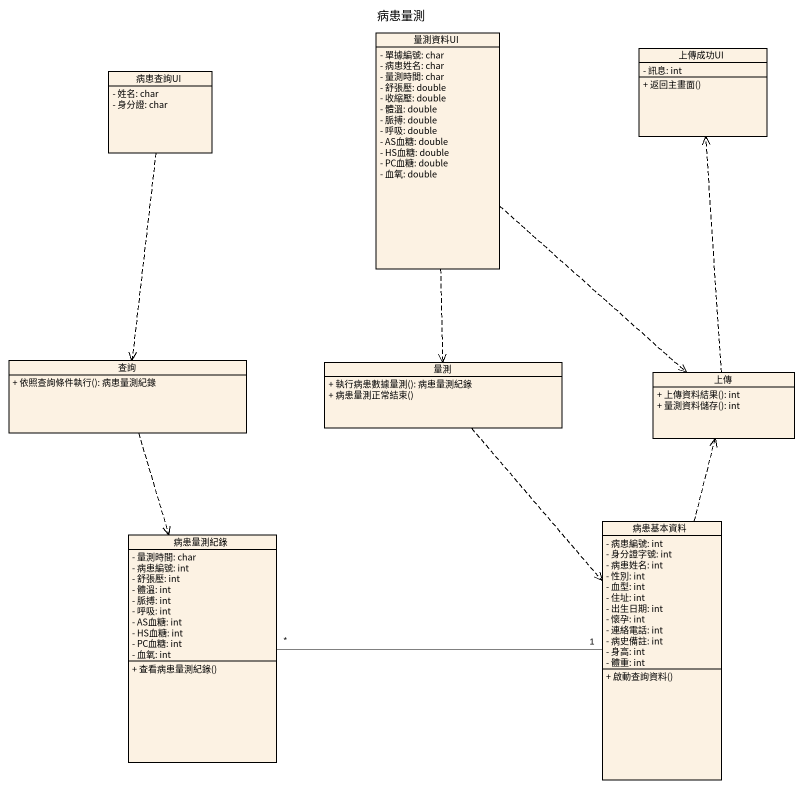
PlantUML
@startuml
title 病患量測
hide circle
hide empty members
skinparam classAttributeIconSize 0
class 量測資料UI {
  - 單據編號: char
  - 病患姓名: char
  - 量測時間: char
  - 舒張壓: double
  - 收縮壓: double
  - 體溫: double
  - 脈搏: double
  - 呼吸: double
  - AS血糖: double
  - HS血糖: double
  - PC血糖: double
  - 血氧: double
}
class 病患查詢UI {
  - 姓名: char
  - 身分證: char
}
class 上傳成功UI {
  - 訊息: int
  + 返回主畫面()
}
class 查詢 {
  + 依照查詢條件執行(): 病患量測紀錄
}
class 量測 {
  + 執行病患數據量測(): 病患量測紀錄
  + 病患量測正常結束()
}
class 上傳 {
  + 上傳資料結果(): int
  + 量測資料儲存(): int
}
class 病患量測紀錄 {
  - 量測時間: char
  - 病患編號: int
  - 舒張壓: int
  - 體溫: int
  - 脈搏: int
  - 呼吸: int
  - AS血糖: int
  - HS血糖: int
  - PC血糖: int
  - 血氧: int
  + 查看病患量測紀錄()
}
class 病患基本資料 {
  - 病患編號: int
  - 身分證字號: int
  - 病患姓名: int
  - 性別: int
  - 血型: int
  - 住址: int
  - 出生日期: int
  - 懷孕: int
  - 連絡電話: int
  - 病史備註: int
  - 身高: int
  - 體重: int
  + 啟動查詢資料()
}
量測資料UI ..> 量測
量測資料UI ..> 上傳
病患查詢UI ..> 查詢
查詢 ..> 病患量測紀錄
量測 ..> 病患基本資料
上傳 .up.> 上傳成功UI
病患基本資料 .up.> 上傳
病患基本資料 "1" -left- "*" 病患量測紀錄
@enduml
